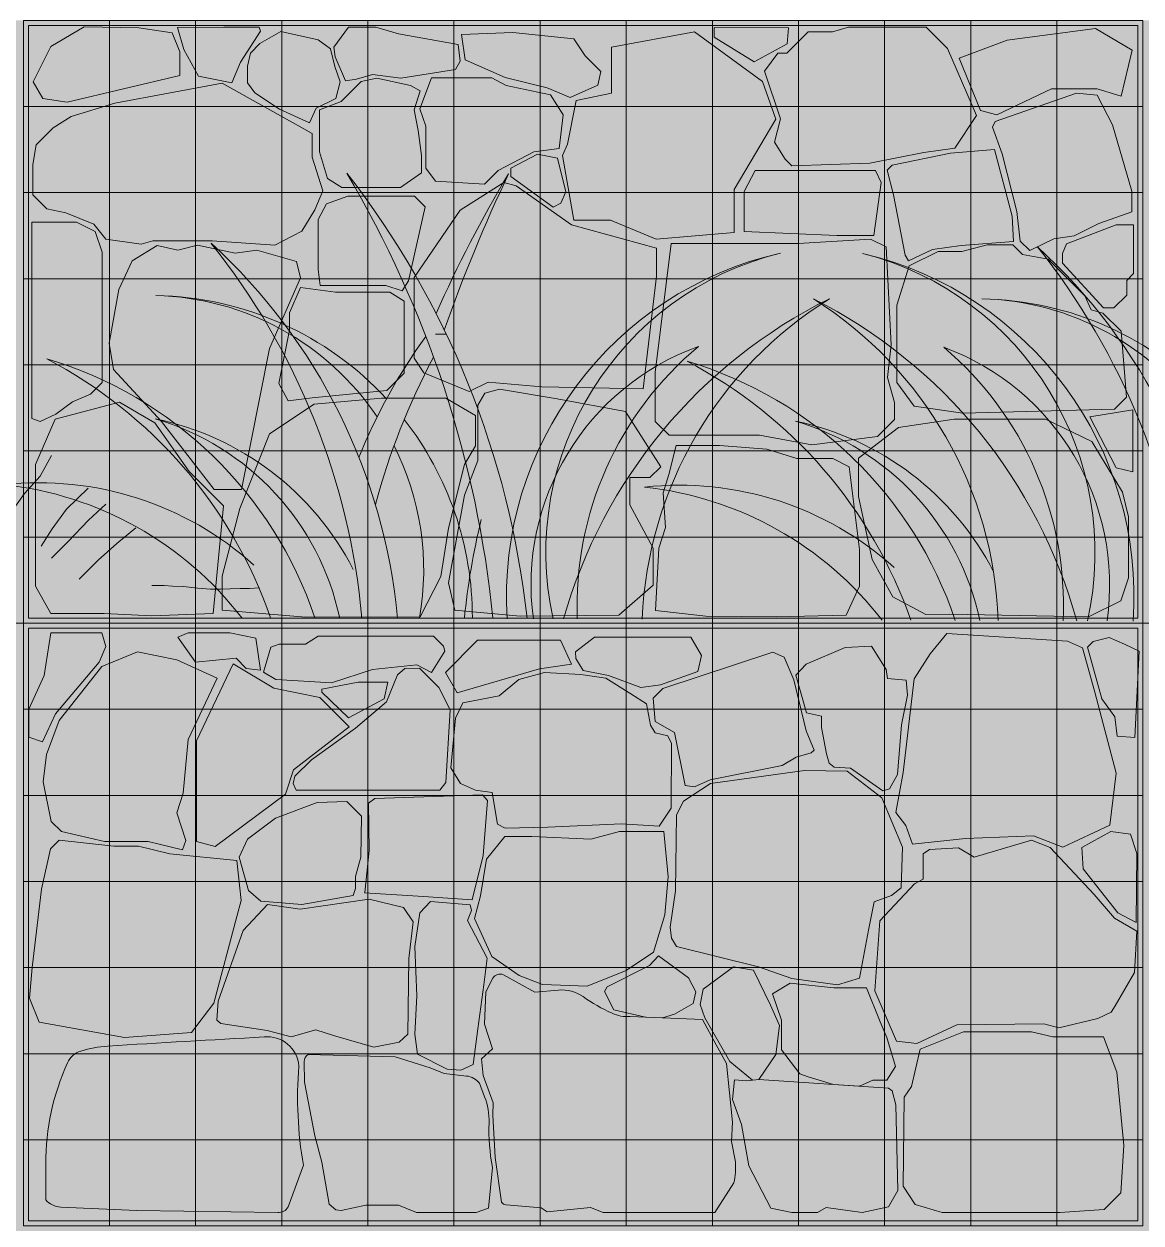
# Model space of a CAD drawing. Header units: centimetres. Extents: x -4381 to 5639, y -3920 to 4826.
# Drawn here: x 187.767 to 189.144, y 4.673 to 6.152 of the extents above; entities that cross this region are included whole.
import ezdxf
from ezdxf.xclip import XClip

# ---------------------------------------------------------------- set-up
doc = ezdxf.new("R2010")
doc.units = ezdxf.units.CM
doc.header["$MEASUREMENT"] = 0
doc.header["$XCLIPFRAME"] = 0
doc.set_wipeout_variables(frame=1)
doc.linetypes.add('Wipeout_Contour', pattern=[100, 0, -100])
for name, color, linetype, lineweight, true_color in [('0_Pen_No__181', 7, 'Continuous', 5, 0xddeaa8), ('cad-block.com_Pen_No__62', 7, 'Continuous', 5, 0xaaaaaa), ('fl4_Pen_No__212', 7, 'Continuous', 0, 0xe8e8e8), ('hatch stone_Pen_No__254', 7, 'Continuous', 13, 0xe8e8e8), ('Mur de clôture_Pen_No__178', 7, 'Continuous', 5, 0xbda888), ('MURS CLOTURE_Pen_No__185', 7, 'Continuous', 5, 0xbce39b)]:
    doc.layers.add(name, color=color, linetype=linetype, lineweight=lineweight, true_color=true_color)
for name, color, linetype, lineweight in [('0_Pen_No__7', 7, 'Continuous', 5), ('Mur de clôture_Pen_No__1', 7, 'Continuous', 5), ('net_Pen_No__1', 7, 'Continuous', 5), ('trees_Pen_No__1', 7, 'Continuous', 5), ('trees_Pen_No__7', 7, 'Continuous', 5)]:
    doc.layers.add(name, color=color, linetype=linetype, lineweight=lineweight)
doc.layers.add('Drawing & Figure', color=7, linetype='Continuous')
doc.layers.add('Mur de clôture', color=7, linetype='Continuous')

# ---------------------------------------------------------------- blocks, each defined once
blk = doc.blocks.new('Drawing_15_15', base_point=(-267.6734, 10.6179))
at = {"layer": 'hatch stone_Pen_No__254', "linetype": 'Continuous', "ltscale": 10}
for points in [[(187.9592, 6.0882), (187.9592, 6.1177), (187.9495, 6.1408), (187.9088, 6.147), (187.8412, 6.1485), (187.8002, 6.1239), (187.7785, 6.0807), (187.7902, 6.0598), (187.8201, 6.0556)], [(187.9823, 6.0875), (188.0231, 6.0793), (188.0338, 6.1049), (188.0585, 6.143), (188.057, 6.148), (188.0135, 6.1478), (187.9562, 6.1476), (187.964, 6.1206)], [(188.0837, 6.1427), (188.0577, 6.1277), (188.0461, 6.116), (188.0425, 6.0999), (188.0425, 6.0793), (188.0517, 6.0671), (188.082, 6.0468), (188.1191, 6.0299), (188.1272, 6.0481), (188.1514, 6.06), (188.1566, 6.0806), (188.1502, 6.0994), (188.1448, 6.1212), (188.1295, 6.1322)], [(188.1506, 6.1113), (188.1632, 6.0819), (188.1768, 6.0839), (188.1966, 6.0897), (188.2316, 6.085), (188.299, 6.0956), (188.3049, 6.1059), (188.3021, 6.1265), (188.2289, 6.1396), (188.2008, 6.1478), (188.1671, 6.148), (188.149, 6.1233)], [(188.3062, 6.1389), (188.3109, 6.1078), (188.3601, 6.086), (188.4119, 6.0731), (188.4402, 6.0613), (188.4745, 6.0764), (188.4781, 6.0934), (188.4587, 6.1127), (188.4449, 6.1337), (188.3695, 6.1413)], [(188.4447, 5.9101), (188.49, 5.9101), (188.5464, 5.8866), (188.6423, 5.8948), (188.6423, 5.9478), (188.6939, 6.0344), (188.6774, 6.0811), (188.5937, 6.1422), (188.4912, 6.1231), (188.4913, 6.0666), (188.4476, 6.0574), (188.437, 6.0038), (188.4309, 5.9899)], [(188.6177, 6.1475), (188.6179, 6.1358), (188.6671, 6.105), (188.7079, 6.1275), (188.7096, 6.1471)], [(188.7137, 5.9769), (188.8099, 5.9802), (188.8764, 5.9935), (188.9147, 5.9988), (188.9412, 6.0391), (188.9053, 6.1217), (188.8792, 6.1479), (188.7833, 6.1479), (188.7638, 6.1421), (188.7339, 6.1421), (188.7076, 6.1158), (188.6963, 6.1158), (188.6801, 6.0936), (188.6996, 6.0351), (188.6924, 6.0062), (188.7053, 5.9853)], [(188.9662, 6.04), (189.0338, 6.0718), (189.09, 6.0718), (189.1196, 6.063), (189.1333, 6.1197), (189.0881, 6.1462), (188.9789, 6.1319), (188.92, 6.1097), (188.946, 6.045)], [(187.7779, 5.9786), (187.7779, 5.9412), (187.7953, 5.9238), (187.8185, 5.919), (187.8532, 5.9049), (187.8679, 5.8867), (187.9114, 5.8804), (187.9258, 5.8846), (187.9992, 5.8846), (188.0763, 5.8792), (188.1094, 5.8963), (188.1256, 5.9228), (188.1355, 5.9463), (188.1224, 5.9876), (188.1224, 6.0169), (188.0112, 6.0787), (187.879, 6.0541), (187.8252, 6.0379), (187.8031, 6.0237), (187.7821, 6.0027)], [(188.1315, 6.0459), (188.1315, 5.9944), (188.1412, 5.9612), (188.1588, 5.9504), (188.2312, 5.9504), (188.2572, 5.9685), (188.2572, 5.9895), (188.2529, 6.0207), (188.2481, 6.046), (188.2553, 6.0693), (188.2437, 6.0761), (188.2018, 6.085), (188.1825, 6.0808), (188.158, 6.0563)], [(188.2549, 6.0472), (188.2623, 6.0257), (188.2623, 5.9742), (188.2745, 5.958), (188.3348, 5.9545), (188.3516, 5.9713), (188.3957, 5.9943), (188.4266, 5.9984), (188.4319, 6.0397), (188.4159, 6.0645), (188.3614, 6.076), (188.3436, 6.0855), (188.2692, 6.0855)], [(188.995, 5.884), (189.0071, 5.8725), (189.0367, 5.8868), (189.0617, 5.8906), (189.092, 5.9058), (189.1329, 5.9203), (189.1329, 5.9456), (189.1089, 6.0275), (189.0901, 6.0642), (189.0645, 6.0667), (188.9642, 6.0317), (188.961, 6.0245), (188.9728, 5.9918), (188.9908, 5.9208)], [(188.367, 5.9637), (188.4192, 5.926), (188.4288, 5.9311), (188.435, 5.9448), (188.4247, 5.9866), (188.4, 5.9914), (188.367, 5.9739)], [(188.8533, 5.8668), (188.8575, 5.86), (188.8868, 5.8736), (188.9223, 5.8786), (188.987, 5.8837), (188.9852, 5.915), (188.9634, 5.9972), (188.9092, 5.9924), (188.8374, 5.9779), (188.8312, 5.9718), (188.839, 5.9414)], [(188.6549, 5.896), (188.7692, 5.8912), (188.8147, 5.8912), (188.8236, 5.9564), (188.8168, 5.9714), (188.6684, 5.9714), (188.6549, 5.9455)], [(188.4053, 5.7044), (188.5302, 5.702), (188.5466, 5.8411), (188.5466, 5.8753), (188.4418, 5.9042), (188.3739, 5.9521), (188.3584, 5.9566), (188.3048, 5.9222), (188.2479, 5.8391), (188.2479, 5.7397), (188.26, 5.7218), (188.3159, 5.6987), (188.3394, 5.7104)], [(188.1322, 5.8294), (188.2131, 5.8294), (188.2331, 5.823), (188.2412, 5.835), (188.2616, 5.9264), (188.2484, 5.9396), (188.1663, 5.9396), (188.14, 5.93), (188.1297, 5.9108), (188.1297, 5.849)], [(187.7767, 5.6654), (187.787, 5.6617), (187.8063, 5.6706), (187.8267, 5.6861), (187.849, 5.6956), (187.8634, 5.71), (187.8634, 5.8707), (187.8548, 5.8959), (187.8317, 5.9075), (187.7767, 5.9075)], [(189.0474, 5.8568), (189.0979, 5.8017), (189.1106, 5.8017), (189.1264, 5.8175), (189.1264, 5.8357), (189.1349, 5.8441), (189.1349, 5.9044), (189.1134, 5.9044), (189.0521, 5.8806), (189.0474, 5.8688)], [(188.5451, 5.6616), (188.5622, 5.6448), (188.6739, 5.6448), (188.7381, 5.633), (188.8192, 5.6431), (188.8401, 5.664), (188.8401, 5.6852), (188.8316, 5.7158), (188.836, 5.7562), (188.8297, 5.877), (188.8105, 5.8864), (188.7212, 5.8811), (188.5648, 5.8811), (188.5451, 5.7223)], [(187.8774, 5.726), (187.9364, 5.6618), (188.0014, 5.5779), (188.0353, 5.5779), (188.0697, 5.7519), (188.108, 5.8388), (188.103, 5.8589), (188.0542, 5.8731), (188.0272, 5.8691), (187.9811, 5.8793), (187.9567, 5.8729), (187.9312, 5.8788), (187.9002, 5.8599), (187.8838, 5.8245), (187.8722, 5.7585)], [(188.9243, 5.6719), (189.1115, 5.677), (189.1262, 5.6917), (189.1195, 5.7729), (189.0971, 5.7953), (189.0825, 5.7994), (189.0748, 5.8166), (189.0295, 5.8619), (188.9981, 5.8676), (188.9862, 5.8795), (188.9545, 5.8795), (188.9231, 5.8714), (188.8941, 5.8714), (188.8584, 5.8535), (188.8432, 5.8053), (188.8432, 5.7098), (188.8646, 5.6805)], [(188.0925, 5.6871), (188.1221, 5.6911), (188.2142, 5.7), (188.2356, 5.7214), (188.2356, 5.8102), (188.2179, 5.8212), (188.1512, 5.8212), (188.1079, 5.8268), (188.0943, 5.7959), (188.0943, 5.7743), (188.0811, 5.7086)], [(188.2903, 5.463), (188.2981, 5.4291), (188.3788, 5.4218), (188.5003, 5.423), (188.5425, 5.46), (188.5425, 5.5056), (188.5137, 5.5589), (188.5137, 5.5925), (188.5385, 5.5925), (188.5519, 5.6059), (188.5087, 5.6741), (188.4245, 5.6898), (188.3534, 5.7015), (188.3353, 5.6965), (188.3264, 5.6817), (188.3264, 5.6135), (188.3101, 5.5709)], [(187.7814, 5.6085), (187.7814, 5.4587), (187.8, 5.425), (187.8657, 5.425), (187.9245, 5.422), (188.0004, 5.4248), (188.013, 5.5577), (187.9706, 5.6001), (187.9285, 5.6599), (187.8846, 5.6856), (187.8053, 5.6644)], [(188.0114, 5.4292), (188.1144, 5.4204), (188.2553, 5.421), (188.2809, 5.4705), (188.2905, 5.5303), (188.31, 5.6085), (188.3235, 5.6319), (188.3235, 5.6693), (188.2869, 5.6904), (188.2078, 5.6904), (188.1249, 5.6829), (188.0698, 5.6466), (188.0333, 5.5546), (188.0114, 5.4711)], [(189.0792, 5.4209), (189.119, 5.4404), (189.1287, 5.4688), (189.1287, 5.5442), (189.1211, 5.5745), (189.0833, 5.6369), (189.0265, 5.6647), (188.9138, 5.6647), (188.8449, 5.6544), (188.7959, 5.6166), (188.7959, 5.5694), (188.8125, 5.4917), (188.8382, 5.4455), (188.8787, 5.4236), (188.9083, 5.4243)], [(189.0809, 5.6673), (189.1134, 5.6046), (189.134, 5.5998), (189.134, 5.676)], [(188.5457, 5.4287), (188.6075, 5.4217), (188.6945, 5.4207), (188.7804, 5.423), (188.7972, 5.4586), (188.7972, 5.5037), (188.7843, 5.606), (188.764, 5.6161), (188.7196, 5.6161), (188.6826, 5.6277), (188.6246, 5.632), (188.5709, 5.632), (188.562, 5.5965), (188.5549, 5.5738), (188.5577, 5.5309), (188.5498, 5.5054)], [(187.7899, 5.2666), (187.8059, 5.3011), (187.8597, 5.3651), (187.8681, 5.3845), (187.863, 5.4012), (187.8001, 5.4012), (187.7919, 5.3484), (187.7731, 5.3069), (187.7731, 5.2725)], [(187.9783, 5.3648), (188.0286, 5.3698), (188.041, 5.3573), (188.0587, 5.3551), (188.0528, 5.3946), (188.0206, 5.4012), (187.9696, 5.4012), (187.9567, 5.3957)], [(188.0715, 5.3835), (188.0623, 5.3525), (188.0775, 5.3438), (188.1461, 5.3395), (188.1968, 5.3561), (188.2515, 5.3616), (188.2693, 5.3524), (188.286, 5.3785), (188.2841, 5.3849), (188.2718, 5.3971), (188.1297, 5.3971), (188.1139, 5.3871), (188.0818, 5.3871)], [(188.8624, 5.1406), (188.9278, 5.1475), (189.0116, 5.151), (189.0475, 5.1367), (189.1058, 5.1641), (189.1136, 5.228), (189.0872, 5.3278), (189.0721, 5.3828), (189.0535, 5.3909), (188.9047, 5.4003), (188.8842, 5.3753), (188.8644, 5.3445), (188.8508, 5.229), (188.842, 5.1796), (188.8541, 5.1635)], [(188.3012, 5.3272), (188.4025, 5.3568), (188.4419, 5.3625), (188.4283, 5.3921), (188.3261, 5.3921), (188.2868, 5.3523)], [(188.5979, 5.3534), (188.6022, 5.3731), (188.5891, 5.3956), (188.4702, 5.3956), (188.447, 5.3777), (188.4473, 5.3694), (188.4562, 5.3548), (188.4874, 5.3485), (188.5273, 5.3336), (188.5517, 5.3369)], [(188.7598, 5.2405), (188.7658, 5.2355), (188.7861, 5.2344), (188.8257, 5.2062), (188.8341, 5.209), (188.844, 5.2264), (188.8488, 5.2876), (188.8561, 5.3244), (188.8544, 5.3426), (188.8315, 5.345), (188.8298, 5.3561), (188.8116, 5.3846), (188.7792, 5.383), (188.7314, 5.3627), (188.7187, 5.3489), (188.7318, 5.3024), (188.7502, 5.2982), (188.7502, 5.2843), (188.7565, 5.2519)], [(189.1364, 5.2721), (189.1417, 5.3787), (189.1237, 5.3871), (189.1047, 5.3953), (189.0852, 5.3905), (189.078, 5.3833), (189.0959, 5.3198), (189.1116, 5.2976), (189.1148, 5.2737)], [(187.9625, 5.1337), (187.9664, 5.1453), (187.9556, 5.1794), (187.9634, 5.2033), (187.9693, 5.2698), (188.0053, 5.3452), (187.9554, 5.3677), (187.9069, 5.3776), (187.8632, 5.3595), (187.8106, 5.293), (187.7946, 5.2512), (187.7906, 5.2175), (187.8007, 5.1686), (187.8131, 5.1562), (187.8661, 5.144), (187.9203, 5.144)], [(188.5823, 5.213), (188.5938, 5.2114), (188.6129, 5.22), (188.7018, 5.2376), (188.719, 5.2478), (188.7376, 5.253), (188.741, 5.2563), (188.7313, 5.2804), (188.7159, 5.3433), (188.7042, 5.371), (188.6903, 5.3775), (188.5547, 5.3325), (188.5426, 5.3204), (188.5452, 5.2917), (188.569, 5.2781)], [(188.0247, 5.3628), (187.9795, 5.2679), (187.9795, 5.144), (188.0026, 5.1377), (188.0895, 5.2021), (188.0992, 5.2322), (188.1678, 5.2854), (188.1317, 5.3214), (188.075, 5.333)], [(188.2366, 5.3572), (188.2274, 5.3495), (188.2141, 5.3162), (188.1757, 5.2836), (188.1215, 5.2447), (188.1011, 5.2243), (188.099, 5.2154), (188.1026, 5.2072), (188.2797, 5.2072), (188.2871, 5.2166), (188.2922, 5.3062), (188.2786, 5.3336), (188.2546, 5.3575)], [(188.3441, 5.2042), (188.3508, 5.1651), (188.3602, 5.1601), (188.4126, 5.1617), (188.5035, 5.1658), (188.5499, 5.1629), (188.565, 5.1849), (188.5652, 5.2648), (188.5608, 5.2741), (188.5453, 5.2779), (188.5393, 5.2872), (188.5343, 5.3137), (188.5151, 5.3259), (188.4842, 5.3454), (188.4535, 5.3498), (188.4087, 5.3524), (188.3772, 5.3437), (188.3527, 5.3235), (188.3082, 5.315), (188.2989, 5.2958), (188.2934, 5.2348), (188.305, 5.2152), (188.3235, 5.2073)], [(188.134, 5.3278), (188.1671, 5.2964), (188.2109, 5.3198), (188.2154, 5.3403), (188.1791, 5.3403), (188.134, 5.3318)], [(188.5713, 5.0145), (188.6726, 4.9894), (188.7136, 4.9749), (188.7698, 4.9672), (188.7972, 4.9754), (188.8079, 5.0346), (188.815, 5.0693), (188.8365, 5.0772), (188.8484, 5.0868), (188.8501, 5.137), (188.8246, 5.1977), (188.7816, 5.2306), (188.7294, 5.2315), (188.6133, 5.2154), (188.58, 5.1937), (188.5713, 5.1767), (188.57, 5.083), (188.5636, 5.0382), (188.5652, 5.0246)], [(188.0592, 5.0704), (188.1096, 5.0661), (188.173, 5.0773), (188.1756, 5.086), (188.1757, 5.1006), (188.1822, 5.1245), (188.1833, 5.1751), (188.1652, 5.1932), (188.1283, 5.1918), (188.0771, 5.1725), (188.0426, 5.1469), (188.0324, 5.1247), (188.0436, 5.0834)], [(188.1871, 5.0809), (188.2597, 5.0759), (188.3197, 5.072), (188.333, 5.1268), (188.3386, 5.1944), (188.3324, 5.2014), (188.1997, 5.1969), (188.1919, 5.1912), (188.1927, 5.1326)], [(187.7859, 4.9211), (187.8908, 4.902), (187.9737, 4.9084), (188.0012, 4.9444), (188.0296, 5.0515), (188.0349, 5.0711), (188.0293, 5.1203), (187.947, 5.1287), (187.9081, 5.1381), (187.8776, 5.1381), (187.8106, 5.1457), (187.7998, 5.1349), (187.7886, 5.0852), (187.7773, 4.9884), (187.7738, 4.9508)], [(188.3223, 5.0488), (188.3438, 5.0022), (188.3776, 4.9785), (188.4061, 4.9674), (188.4614, 4.9656), (188.5095, 4.985), (188.543, 5.0074), (188.5569, 5.0533), (188.5613, 5.1001), (188.556, 5.1563), (188.5013, 5.1563), (188.466, 5.1467), (188.3931, 5.1502), (188.3596, 5.1502), (188.337, 5.1219), (188.3296, 5.077)], [(188.8427, 4.8978), (188.8675, 4.8946), (188.9168, 4.9179), (189.0242, 4.9192), (189.0428, 4.914), (189.0907, 4.9256), (189.1071, 4.9336), (189.1122, 4.9412), (189.1362, 4.9823), (189.1387, 5.0335), (189.1115, 5.0493), (189.0861, 5.0787), (189.032, 5.1364), (189.009, 5.1455), (188.9384, 5.1247), (188.919, 5.1361), (188.8834, 5.1341), (188.8754, 5.1285), (188.8754, 5.0976), (188.8649, 5.0916), (188.8222, 5.0461), (188.8159, 4.9597)], [(189.0712, 5.1365), (189.0726, 5.1102), (189.1156, 5.0559), (189.138, 5.044), (189.139, 5.1289), (189.1312, 5.1528), (189.1069, 5.156)], [(188.0046, 4.9234), (188.0098, 4.9194), (188.067, 4.9109), (188.0965, 4.9032), (188.1267, 4.9118), (188.1484, 4.9047), (188.1985, 4.8903), (188.2294, 4.8963), (188.2403, 4.9065), (188.2413, 4.9994), (188.2468, 5.045), (188.2348, 5.0623), (188.1924, 5.0729), (188.1074, 5.0606), (188.0674, 5.066), (188.0373, 5.034), (188.0064, 4.9471)], [(188.2889, 4.863), (188.3055, 4.8621), (188.3209, 4.8688), (188.3264, 4.913), (188.334, 4.9671), (188.3379, 4.9999), (188.3137, 5.0463), (188.3185, 5.0586), (188.3169, 5.0656), (188.268, 5.0699), (188.2549, 5.056), (188.2487, 5.0146), (188.2513, 4.9535), (188.249, 4.9061), (188.2523, 4.8815)], [(188.4942, 4.9365), (188.5332, 4.9273), (188.5541, 4.9264), (188.5688, 4.9309), (188.5918, 4.9442), (188.5952, 4.9586), (188.5864, 4.9756), (188.5493, 5.003), (188.538, 4.9908), (188.4861, 4.9648), (188.4827, 4.9591)], [(188.6007, 4.9429), (188.6065, 4.9263), (188.6372, 4.8725), (188.6653, 4.8497), (188.6729, 4.8506), (188.6937, 4.8811), (188.6985, 4.917), (188.6874, 4.9419), (188.6664, 4.9852), (188.6415, 4.9895), (188.6042, 4.9618)], [(188.412, 4.6874), (188.4653, 4.6925), (188.4809, 4.6866), (188.6185, 4.6866), (188.6421, 4.7229, 0.078557), (188.644, 4.7488), (188.6394, 4.7738), (188.6405, 4.798), (188.6332, 4.8702), (188.6202, 4.8931), (188.6035, 4.9243), (188.5143, 4.9281, -0.129508), (188.492, 4.932, -0.047136), (188.4562, 4.9526, 0.178869), (188.4261, 4.9607), (188.3969, 4.9581), (188.3581, 4.9795, 0.402294), (188.3451, 4.9752), (188.3364, 4.9587), (188.3347, 4.9187), (188.3445, 4.8881), (188.3311, 4.876), (188.3332, 4.8553), (188.3453, 4.8216), (188.3448, 4.8065), (188.3477, 4.7543), (188.3558, 4.6992, 0.271244), (188.3613, 4.696), (188.4046, 4.692)], [(188.7339, 4.8539), (188.7651, 4.8443), (188.7972, 4.8421), (188.8136, 4.8497), (188.8309, 4.8497), (188.8415, 4.8665), (188.8305, 4.9022), (188.8225, 4.9217), (188.8056, 4.9634), (188.7653, 4.9634), (188.7115, 4.9693), (188.6898, 4.9561), (188.701, 4.9237), (188.701, 4.887), (188.7235, 4.8576)], [(188.899, 4.6866), (188.9637, 4.6866), (189.0441, 4.6866), (189.0985, 4.6902), (189.1192, 4.7108), (189.1229, 4.7689), (189.1142, 4.8595), (189.0978, 4.9031), (189.0355, 4.9031), (189.009, 4.9092), (188.9253, 4.9092), (188.8717, 4.8879), (188.861, 4.8417), (188.852, 4.8287), (188.851, 4.7187), (188.8657, 4.6964)], [(187.7938, 4.702, 0.202929), (187.8123, 4.6931), (187.9061, 4.6887), (188.0798, 4.6866, 0.315943), (188.0926, 4.6935), (188.1115, 4.7447, -0.062601), (188.1058, 4.867, 0.423499), (188.063, 4.9029), (187.8702, 4.8916, 0.056058), (187.837, 4.8855, 0.216368), (187.8206, 4.871, 0.106349), (187.7938, 4.7466)], [(188.1432, 4.6965), (188.1514, 4.6899), (188.158, 4.6889), (188.1883, 4.6955), (188.2289, 4.6955), (188.2509, 4.6866), (188.3246, 4.6866), (188.3397, 4.6917), (188.3445, 4.7421, -0.055011), (188.3403, 4.797, 0.099308), (188.3349, 4.8291), (188.3286, 4.8457, 0.204724), (188.3126, 4.8547), (188.2851, 4.8578), (188.2677, 4.8647), (188.2246, 4.8785), (188.1173, 4.8812, 0.262334), (188.1126, 4.8727), (188.1129, 4.8471), (188.1255, 4.7811), (188.1343, 4.7484)], [(188.6877, 4.6916), (188.7136, 4.6866), (188.7453, 4.6866), (188.7558, 4.6925), (188.8002, 4.6866), (188.8326, 4.6936), (188.8444, 4.7135), (188.8418, 4.8193), (188.8373, 4.8363), (188.8326, 4.8397), (188.6729, 4.8506), (188.6577, 4.8488), (188.643, 4.8502), (188.6406, 4.8259), (188.6514, 4.7949), (188.6605, 4.744)]]:
    blk.add_hatch(color=256, dxfattribs=at).paths.add_polyline_path(points)
at = {"color": 254, "linetype": 'Wipeout_Contour', "lineweight": 0, "ltscale": 1671.77046}
blk.add_wipeout([(179.4853, 5.4131), (179.4853, 3.1827), (181.1878, 3.0031), (181.4619, 2.9897), (187.4252, 2.5376), (187.8062, 2.5014), (191.5693, 2.1494), (191.6061, 2.1461), (191.6061, 5.4131)], dxfattribs=at).dxf.layer = 'Mur de clôture'
at = {"layer": 'Mur de clôture_Pen_No__178', "linetype": 'Continuous', "ltscale": 10}
blk.add_hatch(color=256, dxfattribs=at).paths.add_polyline_path([(179.4853, 5.4131), (179.4853, 3.1827), (181.1878, 3.0031), (181.4619, 2.9897), (187.4252, 2.5376), (187.8062, 2.5014), (191.5693, 2.1494), (191.6061, 2.1461), (191.6061, 5.4131)])
at = {"layer": 'cad-block.com_Pen_No__62', "linetype": 'Continuous', "ltscale": 10, "flags": 128}
for points in [[(187.7899, 5.2666), (187.7731, 5.2725), (187.7731, 5.3069), (187.7919, 5.3484), (187.8001, 5.4012), (187.863, 5.4012), (187.8681, 5.3845), (187.8597, 5.3651), (187.8059, 5.3011), (187.7899, 5.2666)], [(187.9783, 5.3648), (187.9567, 5.3957), (187.9696, 5.4012), (188.0206, 5.4012), (188.0528, 5.3946), (188.0587, 5.3551), (188.041, 5.3573), (188.0286, 5.3698), (187.9783, 5.3648)], [(188.0715, 5.3835), (188.0623, 5.3525), (188.0775, 5.3438), (188.1461, 5.3395), (188.1968, 5.3561), (188.2515, 5.3616), (188.2693, 5.3524), (188.286, 5.3785), (188.2841, 5.3849), (188.2718, 5.3971), (188.1297, 5.3971), (188.1139, 5.3871), (188.0818, 5.3871), (188.0715, 5.3835)], [(188.8624, 5.1406), (188.8541, 5.1635), (188.842, 5.1796), (188.8508, 5.229), (188.8644, 5.3445), (188.8842, 5.3753), (188.9047, 5.4003), (189.0535, 5.3909), (189.0721, 5.3828), (189.0872, 5.3278), (189.1136, 5.228), (189.1058, 5.1641), (189.0475, 5.1367), (189.0116, 5.151), (188.9278, 5.1475), (188.8624, 5.1406)], [(188.3012, 5.3272), (188.2868, 5.3523), (188.3261, 5.3921), (188.4283, 5.3921), (188.4419, 5.3625), (188.4025, 5.3568), (188.3012, 5.3272)], [(188.5979, 5.3534), (188.5517, 5.3369), (188.5273, 5.3336), (188.4874, 5.3485), (188.4562, 5.3548), (188.4473, 5.3694), (188.447, 5.3777), (188.4702, 5.3956), (188.5891, 5.3956), (188.6022, 5.3731), (188.5979, 5.3534)], [(188.7598, 5.2405), (188.7565, 5.2519), (188.7502, 5.2843), (188.7502, 5.2982), (188.7318, 5.3024), (188.7187, 5.3489), (188.7314, 5.3627), (188.7792, 5.383), (188.8116, 5.3846), (188.8298, 5.3561), (188.8315, 5.345), (188.8544, 5.3426), (188.8561, 5.3244), (188.8488, 5.2876), (188.844, 5.2264), (188.8341, 5.209), (188.8257, 5.2062), (188.7861, 5.2344), (188.7658, 5.2355), (188.7598, 5.2405)], [(189.1364, 5.2721), (189.1417, 5.3787), (189.1237, 5.3871), (189.1047, 5.3953), (189.0852, 5.3905), (189.078, 5.3833), (189.0959, 5.3198), (189.1116, 5.2976), (189.1148, 5.2737), (189.1364, 5.2721)], [(187.9625, 5.1337), (187.9203, 5.144), (187.8661, 5.144), (187.8131, 5.1562), (187.8007, 5.1686), (187.7906, 5.2175), (187.7946, 5.2512), (187.8106, 5.293), (187.8632, 5.3595), (187.9069, 5.3776), (187.9554, 5.3677), (188.0053, 5.3452), (187.9693, 5.2698), (187.9634, 5.2033), (187.9556, 5.1794), (187.9664, 5.1453), (187.9625, 5.1337)], [(188.5823, 5.213), (188.569, 5.2781), (188.5452, 5.2917), (188.5426, 5.3204), (188.5547, 5.3325), (188.6903, 5.3775), (188.7042, 5.371), (188.7159, 5.3433), (188.7313, 5.2804), (188.741, 5.2563), (188.7376, 5.253), (188.719, 5.2478), (188.7018, 5.2376), (188.6129, 5.22), (188.5938, 5.2114), (188.5823, 5.213)], [(188.0247, 5.3628), (187.9795, 5.2679), (187.9795, 5.144), (188.0026, 5.1377), (188.0895, 5.2021), (188.0992, 5.2322), (188.1678, 5.2854), (188.1317, 5.3214), (188.075, 5.333), (188.0247, 5.3628)], [(188.2366, 5.3572), (188.2546, 5.3575), (188.2786, 5.3336), (188.2922, 5.3062), (188.2871, 5.2166), (188.2797, 5.2072), (188.1026, 5.2072), (188.099, 5.2154), (188.1011, 5.2243), (188.1215, 5.2447), (188.1757, 5.2836), (188.2141, 5.3162), (188.2274, 5.3495), (188.2366, 5.3572)], [(188.3441, 5.2042), (188.3508, 5.1651), (188.3602, 5.1601), (188.4126, 5.1617), (188.5035, 5.1658), (188.5499, 5.1629), (188.565, 5.1849), (188.5652, 5.2648), (188.5608, 5.2741), (188.5453, 5.2779), (188.5393, 5.2872), (188.5343, 5.3137), (188.5151, 5.3259), (188.4842, 5.3454), (188.4535, 5.3498), (188.4087, 5.3524), (188.3772, 5.3437), (188.3527, 5.3235), (188.3082, 5.315), (188.2989, 5.2958), (188.2934, 5.2348), (188.305, 5.2152), (188.3235, 5.2073), (188.3441, 5.2042)], [(188.134, 5.3278), (188.134, 5.3318), (188.1791, 5.3403), (188.2154, 5.3403), (188.2109, 5.3198), (188.1671, 5.2964), (188.134, 5.3278)], [(188.5713, 5.0145), (188.6726, 4.9894), (188.7136, 4.9749), (188.7698, 4.9672), (188.7972, 4.9754), (188.8079, 5.0346), (188.815, 5.0693), (188.8365, 5.0772), (188.8484, 5.0868), (188.8501, 5.137), (188.8246, 5.1977), (188.7816, 5.2306), (188.7294, 5.2315), (188.6133, 5.2154), (188.58, 5.1937), (188.5713, 5.1767), (188.57, 5.083), (188.5636, 5.0382), (188.5652, 5.0246), (188.5713, 5.0145)], [(188.0592, 5.0704), (188.0436, 5.0834), (188.0324, 5.1247), (188.0426, 5.1469), (188.0771, 5.1725), (188.1283, 5.1918), (188.1652, 5.1932), (188.1833, 5.1751), (188.1822, 5.1245), (188.1757, 5.1006), (188.1756, 5.086), (188.173, 5.0773), (188.1096, 5.0661), (188.0592, 5.0704)], [(188.1871, 5.0809), (188.1927, 5.1326), (188.1919, 5.1912), (188.1997, 5.1969), (188.3324, 5.2014), (188.3386, 5.1944), (188.333, 5.1268), (188.3197, 5.072), (188.2597, 5.0759), (188.187, 5.0807)], [(187.7859, 4.9211), (187.8908, 4.902), (187.9737, 4.9084), (188.0012, 4.9444), (188.0296, 5.0515), (188.0349, 5.0711), (188.0293, 5.1203), (187.947, 5.1287), (187.9081, 5.1381), (187.8776, 5.1381), (187.8106, 5.1457), (187.7998, 5.1349), (187.7886, 5.0852), (187.7773, 4.9884), (187.7738, 4.9508), (187.7859, 4.9211)], [(188.3223, 5.0488), (188.3296, 5.077), (188.337, 5.1219), (188.3596, 5.1502), (188.3931, 5.1502), (188.466, 5.1467), (188.5013, 5.1563), (188.556, 5.1563), (188.5613, 5.1001), (188.5569, 5.0533), (188.543, 5.0074), (188.5095, 4.985), (188.4614, 4.9656), (188.4061, 4.9674), (188.3776, 4.9785), (188.3438, 5.0022), (188.3223, 5.0488)], [(188.8427, 4.8978), (188.8159, 4.9597), (188.8222, 5.0461), (188.8649, 5.0916), (188.8754, 5.0976), (188.8754, 5.1285), (188.8834, 5.1341), (188.919, 5.1361), (188.9384, 5.1247), (189.009, 5.1455), (189.032, 5.1364), (189.0861, 5.0787), (189.1115, 5.0493), (189.1387, 5.0335), (189.1362, 4.9823), (189.1122, 4.9412), (189.1071, 4.9336), (189.0907, 4.9256), (189.0428, 4.914), (189.0242, 4.9192), (188.9168, 4.9179), (188.8675, 4.8946), (188.8427, 4.8978)], [(189.0712, 5.1365), (189.0726, 5.1102), (189.1156, 5.0559), (189.138, 5.044), (189.139, 5.1289), (189.1312, 5.1528), (189.1069, 5.156), (189.0712, 5.1365)], [(188.0046, 4.9234), (188.0064, 4.9471), (188.0373, 5.034), (188.0674, 5.066), (188.1074, 5.0606), (188.1924, 5.0729), (188.2348, 5.0623), (188.2468, 5.045), (188.2413, 4.9994), (188.2403, 4.9065), (188.2294, 4.8963), (188.1985, 4.8903), (188.1484, 4.9047), (188.1267, 4.9118), (188.0965, 4.9032), (188.067, 4.9109), (188.0098, 4.9194), (188.0046, 4.9234)], [(188.2889, 4.863), (188.2523, 4.8815), (188.249, 4.9061), (188.2513, 4.9535), (188.2487, 5.0146), (188.2549, 5.056), (188.268, 5.0699), (188.3169, 5.0656), (188.3185, 5.0586), (188.3137, 5.0463), (188.3379, 4.9999), (188.334, 4.9671), (188.3264, 4.913), (188.3209, 4.8688), (188.3055, 4.8621), (188.2889, 4.863)], [(188.4942, 4.9365), (188.4827, 4.9591), (188.4861, 4.9648), (188.538, 4.9908), (188.5493, 5.003), (188.5864, 4.9756), (188.5952, 4.9586), (188.5918, 4.9442), (188.5688, 4.9309), (188.5541, 4.9264), (188.5332, 4.9273), (188.4942, 4.9365)], [(188.6007, 4.9429), (188.6042, 4.9618), (188.6415, 4.9895), (188.6664, 4.9852), (188.6874, 4.9419), (188.6985, 4.917), (188.6937, 4.8811), (188.6729, 4.8506), (188.6653, 4.8497), (188.6372, 4.8725), (188.6065, 4.9263), (188.6007, 4.9429)], [(188.7339, 4.8539), (188.7651, 4.8443), (188.7972, 4.8421), (188.8136, 4.8497), (188.8309, 4.8497), (188.8415, 4.8665), (188.8305, 4.9022), (188.8225, 4.9217), (188.8056, 4.9634), (188.7653, 4.9634), (188.7115, 4.9693), (188.6898, 4.9561), (188.701, 4.9237), (188.701, 4.887), (188.7235, 4.8576), (188.7339, 4.8539)], [(188.899, 4.6866), (188.8657, 4.6964), (188.851, 4.7187), (188.852, 4.8287), (188.861, 4.8417), (188.8717, 4.8879), (188.9253, 4.9092), (189.009, 4.9092), (189.0355, 4.9031), (189.0978, 4.9031), (189.1142, 4.8595), (189.1229, 4.7689), (189.1192, 4.7108), (189.0985, 4.6902), (189.0441, 4.6866), (188.9637, 4.6866), (188.899, 4.6866)], [(188.6877, 4.6916), (188.6605, 4.744), (188.6514, 4.7949), (188.6406, 4.8259), (188.643, 4.8502), (188.6577, 4.8488), (188.6729, 4.8506), (188.8326, 4.8397), (188.8373, 4.8363), (188.8418, 4.8193), (188.8444, 4.7135), (188.8326, 4.6936), (188.8002, 4.6866), (188.7558, 4.6925), (188.7453, 4.6866), (188.7136, 4.6866), (188.6877, 4.6916)]]:
    blk.add_lwpolyline(points, close=True, dxfattribs=at)
for points in [[(188.412, 4.6874), (188.4046, 4.692), (188.3613, 4.696, -0.271244), (188.3558, 4.6992), (188.3477, 4.7543), (188.3448, 4.8065), (188.3453, 4.8216), (188.3332, 4.8553), (188.3311, 4.876), (188.3445, 4.8881), (188.3347, 4.9187), (188.3364, 4.9587), (188.3451, 4.9752, -0.402294), (188.3581, 4.9795), (188.3969, 4.9581), (188.4261, 4.9607, -0.178869), (188.4562, 4.9526, 0.047136), (188.492, 4.932, 0.129508), (188.5143, 4.9281), (188.6035, 4.9243), (188.6202, 4.8931), (188.6332, 4.8702), (188.6405, 4.798), (188.6394, 4.7738), (188.644, 4.7488, -0.078557), (188.6421, 4.7229), (188.6185, 4.6866), (188.4809, 4.6866), (188.4653, 4.6925), (188.412, 4.6874)], [(187.7938, 4.702), (187.7938, 4.7466, -0.106349), (187.8206, 4.871, -0.216368), (187.837, 4.8855, -0.056058), (187.8702, 4.8916, -0.001113), (188.063, 4.9029, -0.423499), (188.1058, 4.867, 0.062601), (188.1115, 4.7447), (188.0926, 4.6935, -0.315943), (188.0798, 4.6866), (187.9061, 4.6887), (187.8123, 4.6931, -0.202929), (187.7938, 4.702)], [(188.1432, 4.6965), (188.1343, 4.7484), (188.1255, 4.7811), (188.1129, 4.8471), (188.1126, 4.8727, -0.262334), (188.1173, 4.8812), (188.2246, 4.8785), (188.2677, 4.8647), (188.2851, 4.8578), (188.3126, 4.8547, -0.204724), (188.3286, 4.8457), (188.3349, 4.8291, -0.099308), (188.3403, 4.797, 0.055011), (188.3445, 4.7421), (188.3397, 4.6917), (188.3246, 4.6866), (188.2509, 4.6866), (188.2289, 4.6955), (188.1883, 4.6955), (188.158, 4.6889), (188.1514, 4.6899), (188.1432, 4.6965)]]:
    blk.add_lwpolyline(points, format="xyb", close=True, dxfattribs=at)
at = {"layer": 'net_Pen_No__1', "linetype": 'Continuous', "ltscale": 10, "flags": 128}
for points in [[(187.7663, 5.3069), (189.1464, 5.3069)], [(187.7663, 5.2007), (189.1464, 5.2007)], [(187.7663, 5.0946), (189.1464, 5.0946)], [(187.7663, 4.9884), (189.1464, 4.9884)], [(187.7663, 4.8822), (189.1464, 4.8822)], [(187.7663, 4.7761), (189.1464, 4.7761)]]:
    blk.add_lwpolyline(points, dxfattribs=at)
at = {"color": 254, "linetype": 'Wipeout_Contour', "lineweight": 0, "ltscale": 742.542426}
blk.add_wipeout([(179.4853, 5.4131), (191.6044, 5.4131), (191.6044, 6.1562), (179.4853, 6.1562)], dxfattribs=at).dxf.layer = 'Mur de clôture'
at = {"layer": '0_Pen_No__181', "linetype": 'Continuous', "ltscale": 10}
blk.add_hatch(color=256, dxfattribs=at).paths.add_polyline_path([(187.9247, 5.4597), (187.877, 5.5768), (187.7481, 5.6501), (187.5563, 5.6167), (187.3996, 5.638), (187.2528, 5.732), (187.1544, 5.8527), (186.9917, 5.9227), (186.665, 5.8479), (186.6542, 5.818), (186.5902, 5.7368), (186.506, 5.626), (186.4408, 5.5018), (186.4053, 5.425), (187.905, 5.425)])
at = {"layer": 'Mur de clôture_Pen_No__178', "linetype": 'Continuous', "ltscale": 10}
blk.add_hatch(color=256, dxfattribs=at).paths.add_polyline_path([(179.4853, 5.4131), (191.6044, 5.4131), (191.6044, 6.1562), (179.4853, 6.1562)])
at = {"layer": 'MURS CLOTURE_Pen_No__185', "linetype": 'Continuous', "lineweight": 0, "ltscale": 10, "true_color": 0xc7e4ae}
h = blk.add_hatch(color=9, dxfattribs=at)
h.paths.add_polyline_path([(188.8008, 5.869, -0.275203), (189.0757, 5.5927, 0.197205), (188.9011, 5.7532, -0.197762), (189.0468, 5.4712, 0.180226), (188.7564, 5.8046), (188.8599, 5.7065), (188.917, 5.6175), (188.9536, 5.5187), (188.9622, 5.4763), (188.9187, 5.542), (188.8605, 5.5974), (188.7827, 5.6421), (188.7427, 5.6561), (188.6977, 5.6863), (188.6447, 5.7138), (188.6805, 5.7516), (188.7489, 5.8074, 0.059776), (188.6244, 5.7223, 0.001402), (188.6218, 5.7233), (188.6242, 5.8419, -0.009868), (188.6378, 5.8482), (188.6035, 5.8351), (188.5866, 5.8263), (188.5541, 5.8065), (188.5357, 5.7934, 0.186379), (188.3697, 5.5281, 0.060281), (188.2851, 5.7746, -0.027031), (188.3645, 5.9672, 0.030806), (188.2751, 5.7947, 0.047425), (188.165, 5.9679, -0.041739), (188.2624, 5.7666, 0.031734), (188.2141, 5.6898, 0.098335), (188.0889, 5.7806, 0.04759), (187.9977, 5.8814, -0.031539), (188.0602, 5.7925, 0.084192), (187.9297, 5.8169, -0.103463), (188.0646, 5.7853, -0.112528), (188.1835, 5.4207), (188.5332, 5.4222), (188.533, 5.4632), (188.5435, 5.4981), (188.5504, 5.5418), (188.5625, 5.5764), (188.5822, 5.5724), (188.6348, 5.5566), (188.7018, 5.525), (188.7693, 5.4761), (188.8196, 5.4235), (189.1349, 5.4249, 0.361637)])
h.paths.add_polyline_path([(188.8262, 5.4951), (188.7838, 5.5289), (188.7363, 5.5452), (188.6821, 5.562), (188.6513, 5.5758), (188.6412, 5.5776), (188.6185, 5.5808), (188.5784, 5.5832), (188.5652, 5.5831), (188.5831, 5.6219), (188.6173, 5.6783), (188.6212, 5.6836), (188.6245, 5.6881), (188.6372, 5.7047), (188.723, 5.6347), (188.7677, 5.5848), (188.79, 5.548), (188.8125, 5.5198), (188.8233, 5.5007)], flags=0)
for points in [[(189.7302, 5.7888), (189.6755, 5.79, 0.287135), (189.406, 5.4662, 0.042723), (189.3757, 5.5845, -0.044821), (189.4323, 5.6286, 0.074022), (189.3727, 5.6171, -0.086506), (189.5175, 5.8757, 0.097523), (189.3515, 5.6543, 0.029055), (189.3033, 5.7707, -0.026393), (189.3806, 5.9589, 0.029996), (189.2933, 5.7908, 0.047425), (189.1832, 5.9641, -0.0741), (189.3321, 5.5976, 0.009512), (189.3256, 5.5933, -0.004224), (189.3299, 5.6046), (189.2692, 5.7465, 0.024793), (189.2323, 5.6859, 0.098335), (189.1071, 5.7767, 0.04759), (189.0159, 5.8776, -0.031539), (189.0784, 5.7886, 0.084192), (188.9479, 5.8131, -0.103463), (189.0828, 5.7814, -0.07127), (189.1774, 5.5557, 0.046761), (189.15, 5.425), (189.5538, 5.4268), (189.5535, 5.4837), (189.5654, 5.5478), (189.5972, 5.6201), (189.6348, 5.6705), (189.728, 5.74)], [(188.156, 5.4206, 0.247909), (187.9595, 5.6543, 0.003882), (187.9534, 5.6591, 0.089712), (187.7951, 5.739, -0.153978), (188.0385, 5.495, 0.203141), (187.7427, 5.5838, -0.203964), (188.0354, 5.42)]]:
    blk.add_hatch(color=9, dxfattribs=at).paths.add_polyline_path(points)
at = {"layer": '0_Pen_No__7', "linetype": 'Continuous', "ltscale": 10}
for p, q in [((187.8008, 5.6199), (187.7871, 5.5944)), ((187.7871, 5.5944), (187.7678, 5.5729)), ((187.8461, 5.5796), (187.8193, 5.5537)), ((187.7678, 5.5729), (187.7494, 5.5476)), ((187.8678, 5.5597), (187.8466, 5.5402)), ((187.8193, 5.5537), (187.8019, 5.5294)), ((187.8019, 5.5294), (187.7884, 5.508)), ((187.8466, 5.5402), (187.8214, 5.5139)), ((187.9049, 5.5308), (187.8816, 5.5113)), ((187.8214, 5.5139), (187.8011, 5.4934)), ((187.8816, 5.5113), (187.8584, 5.4908)), ((187.8584, 5.4908), (187.8352, 5.4674)), ((187.9398, 5.4594), (187.9247, 5.4597)), ((187.9502, 5.4585), (187.9398, 5.4594)), ((187.9632, 5.4581), (187.9502, 5.4585)), ((187.9815, 5.4563), (187.9632, 5.4581)), ((187.9971, 5.4549), (187.9815, 5.4563)), ((188.0335, 5.4559), (188.021, 5.4552)), ((188.045, 5.456), (188.0335, 5.4559)), ((188.0574, 5.4567), (188.045, 5.456)), ((188.0091, 5.455), (187.9971, 5.4549)), ((188.021, 5.4552), (188.0091, 5.455))]:
    blk.add_line(p, q, dxfattribs=at)
at = {"layer": 'cad-block.com_Pen_No__62', "linetype": 'Continuous', "ltscale": 10, "flags": 128}
for points in [[(187.9592, 6.0882), (187.9592, 6.1177), (187.9495, 6.1408), (187.9088, 6.147), (187.8412, 6.1485), (187.8002, 6.1239), (187.7785, 6.0807), (187.7902, 6.0598), (187.8201, 6.0556), (187.9592, 6.0882)], [(187.9823, 6.0875), (187.964, 6.1206), (187.9562, 6.1476), (188.0135, 6.1478), (188.057, 6.148), (188.0585, 6.143), (188.0338, 6.1049), (188.0231, 6.0793), (187.9823, 6.0875)], [(188.0837, 6.1427), (188.1295, 6.1322), (188.1448, 6.1212), (188.1502, 6.0994), (188.1566, 6.0806), (188.1514, 6.06), (188.1272, 6.0481), (188.1191, 6.0299), (188.082, 6.0468), (188.0517, 6.0671), (188.0425, 6.0793), (188.0425, 6.0999), (188.0461, 6.116), (188.0577, 6.1277), (188.0837, 6.1427)], [(188.1506, 6.1113), (188.1632, 6.0819), (188.1768, 6.0839), (188.1966, 6.0897), (188.2316, 6.085), (188.299, 6.0956), (188.3049, 6.1059), (188.3021, 6.1265), (188.2289, 6.1396), (188.2008, 6.1478), (188.1671, 6.148), (188.149, 6.1233), (188.1506, 6.1113)], [(188.3062, 6.1389), (188.3109, 6.1078), (188.3601, 6.086), (188.4119, 6.0731), (188.4402, 6.0613), (188.4745, 6.0764), (188.4781, 6.0934), (188.4587, 6.1127), (188.4449, 6.1337), (188.3695, 6.1413), (188.3062, 6.1389)], [(188.4447, 5.9101), (188.49, 5.9101), (188.5464, 5.8866), (188.6423, 5.8948), (188.6423, 5.9478), (188.6939, 6.0344), (188.6774, 6.0811), (188.5937, 6.1422), (188.4912, 6.1231), (188.4913, 6.0666), (188.4476, 6.0574), (188.437, 6.0038), (188.4309, 5.9899), (188.4447, 5.9101)], [(188.6177, 6.1475), (188.6179, 6.1358), (188.6671, 6.105), (188.7079, 6.1275), (188.7096, 6.1471), (188.6177, 6.1475)], [(188.7137, 5.9769), (188.7053, 5.9853), (188.6924, 6.0062), (188.6996, 6.0351), (188.6801, 6.0936), (188.6963, 6.1158), (188.7076, 6.1158), (188.7339, 6.1421), (188.7638, 6.1421), (188.7833, 6.1479), (188.8792, 6.1479), (188.9053, 6.1217), (188.9412, 6.0391), (188.9147, 5.9988), (188.8764, 5.9935), (188.8099, 5.9802), (188.7137, 5.9769)], [(188.9662, 6.04), (188.946, 6.045), (188.92, 6.1097), (188.9789, 6.1319), (189.0881, 6.1462), (189.1333, 6.1197), (189.1196, 6.063), (189.09, 6.0718), (189.0338, 6.0718), (188.9662, 6.04)], [(188.0763, 5.8792), (188.1094, 5.8963), (188.1256, 5.9228), (188.1355, 5.9463), (188.1224, 5.9876), (188.1224, 6.0169), (188.0458, 6.0594), (188.0112, 6.0787), (187.879, 6.0541), (187.8252, 6.0379), (187.8031, 6.0237), (187.7821, 6.0027), (187.7779, 5.9786), (187.7779, 5.9412), (187.7953, 5.9238), (187.8185, 5.919), (187.8532, 5.9049), (187.8679, 5.8867), (187.9114, 5.8804), (187.9258, 5.8846), (187.9992, 5.8846), (188.0763, 5.8792)], [(188.1315, 6.0459), (188.1315, 5.9944), (188.1412, 5.9612), (188.1588, 5.9504), (188.2312, 5.9504), (188.2572, 5.9685), (188.2572, 5.9895), (188.2529, 6.0207), (188.2481, 6.046), (188.2553, 6.0693), (188.2437, 6.0761), (188.2018, 6.085), (188.1825, 6.0808), (188.158, 6.0563), (188.1315, 6.0459)], [(188.2623, 5.9742), (188.2623, 5.9971), (188.2623, 6.0257), (188.2549, 6.0472), (188.2692, 6.0855), (188.3436, 6.0855), (188.3614, 6.076), (188.4159, 6.0645), (188.4319, 6.0397), (188.4266, 5.9984), (188.3957, 5.9943), (188.3516, 5.9713), (188.3348, 5.9545), (188.2745, 5.958), (188.2623, 5.9742)], [(188.995, 5.884), (188.9908, 5.9208), (188.9728, 5.9918), (188.961, 6.0245), (188.9642, 6.0317), (189.0645, 6.0667), (189.0901, 6.0642), (189.1089, 6.0275), (189.1329, 5.9456), (189.1329, 5.9203), (189.092, 5.9058), (189.0617, 5.8906), (189.0367, 5.8868), (189.0071, 5.8725), (188.995, 5.884)], [(188.367, 5.9637), (188.367, 5.9739), (188.4, 5.9914), (188.4247, 5.9866), (188.435, 5.9448), (188.4288, 5.9311), (188.4192, 5.926), (188.367, 5.9637)], [(188.8533, 5.8668), (188.839, 5.9414), (188.8312, 5.9718), (188.8374, 5.9779), (188.9092, 5.9924), (188.9634, 5.9972), (188.9852, 5.915), (188.987, 5.8837), (188.9223, 5.8786), (188.8868, 5.8736), (188.8575, 5.86), (188.8533, 5.8668)], [(188.6549, 5.896), (188.6549, 5.9455), (188.6684, 5.9714), (188.8168, 5.9714), (188.8236, 5.9564), (188.8147, 5.8912), (188.7692, 5.8912), (188.6549, 5.896)], [(188.4053, 5.7044), (188.3394, 5.7104), (188.3159, 5.6987), (188.26, 5.7218), (188.2479, 5.7397), (188.2479, 5.8391), (188.3048, 5.9222), (188.3584, 5.9566), (188.3739, 5.9521), (188.4418, 5.9042), (188.5466, 5.8753), (188.5466, 5.8411), (188.5302, 5.702), (188.4053, 5.7044)], [(188.1322, 5.8294), (188.2131, 5.8294), (188.2331, 5.823), (188.2412, 5.835), (188.2616, 5.9264), (188.2484, 5.9396), (188.1663, 5.9396), (188.14, 5.93), (188.1297, 5.9108), (188.1297, 5.849), (188.1322, 5.8294)], [(187.7767, 5.6654), (187.7767, 5.9075), (187.8244, 5.9075), (187.8317, 5.9075), (187.8548, 5.8959), (187.8634, 5.8707), (187.8634, 5.71), (187.849, 5.6956), (187.8267, 5.6861), (187.8063, 5.6706), (187.787, 5.6617), (187.7767, 5.6654)], [(189.0474, 5.8568), (189.0474, 5.8688), (189.0521, 5.8806), (189.1134, 5.9044), (189.1349, 5.9044), (189.1349, 5.8704), (189.1349, 5.8441), (189.1264, 5.8357), (189.1264, 5.8175), (189.1106, 5.8017), (189.0979, 5.8017), (189.0474, 5.8568)], [(188.5451, 5.6616), (188.5451, 5.7223), (188.5648, 5.8811), (188.5963, 5.8811), (188.7212, 5.8811), (188.8105, 5.8864), (188.8297, 5.877), (188.836, 5.7562), (188.8316, 5.7158), (188.8401, 5.6852), (188.8401, 5.664), (188.8192, 5.6431), (188.7381, 5.633), (188.6739, 5.6448), (188.5622, 5.6448), (188.5451, 5.6616)], [(187.8774, 5.726), (187.8722, 5.7585), (187.8838, 5.8245), (187.9002, 5.8599), (187.9312, 5.8788), (187.9567, 5.8729), (187.9811, 5.8793), (188.0272, 5.8691), (188.0542, 5.8731), (188.103, 5.8589), (188.108, 5.8388), (188.0697, 5.7519), (188.0353, 5.5779), (188.0014, 5.5779), (187.9364, 5.6618), (187.8774, 5.726)], [(188.9243, 5.6719), (188.8646, 5.6805), (188.8432, 5.7098), (188.8432, 5.8053), (188.8584, 5.8535), (188.8941, 5.8714), (188.9231, 5.8714), (188.9545, 5.8795), (188.9862, 5.8795), (188.9981, 5.8676), (189.0295, 5.8619), (189.0748, 5.8166), (189.0825, 5.7994), (189.0971, 5.7953), (189.1195, 5.7729), (189.1262, 5.6917), (189.1115, 5.677), (188.9243, 5.6719)], [(188.0925, 5.6871), (188.0811, 5.7086), (188.0943, 5.7743), (188.0943, 5.7959), (188.1079, 5.8268), (188.1512, 5.8212), (188.2179, 5.8212), (188.2356, 5.8102), (188.2356, 5.7214), (188.2142, 5.7), (188.1221, 5.6911), (188.0925, 5.6871)], [(188.2903, 5.463), (188.2981, 5.4291), (188.3788, 5.4218), (188.5003, 5.423), (188.5425, 5.46), (188.5425, 5.5056), (188.5137, 5.5589), (188.5137, 5.5925), (188.5385, 5.5925), (188.5519, 5.6059), (188.5087, 5.6741), (188.4245, 5.6898), (188.3534, 5.7015), (188.3353, 5.6965), (188.3264, 5.6817), (188.3264, 5.6456), (188.3264, 5.6135), (188.3101, 5.5709), (188.2903, 5.463)], [(187.8, 5.425), (187.8657, 5.425), (187.9245, 5.422), (188.0004, 5.4248), (188.013, 5.5577), (187.9706, 5.6001), (187.9285, 5.6599), (187.9076, 5.6721), (187.8846, 5.6856), (187.8053, 5.6644), (187.7814, 5.6085), (187.7814, 5.4587), (187.8, 5.425)], [(188.0114, 5.4292), (188.0114, 5.4711), (188.0333, 5.5546), (188.0698, 5.6466), (188.1249, 5.6829), (188.2078, 5.6904), (188.2869, 5.6904), (188.3235, 5.6693), (188.3235, 5.6319), (188.31, 5.6085), (188.2905, 5.5303), (188.2809, 5.4705), (188.2553, 5.421), (188.1144, 5.4204), (188.0114, 5.4292)], [(189.0792, 5.4209), (188.9083, 5.4243), (188.8787, 5.4236), (188.8382, 5.4455), (188.8125, 5.4917), (188.7959, 5.5694), (188.7959, 5.6166), (188.8449, 5.6544), (188.9138, 5.6647), (189.0265, 5.6647), (189.0833, 5.6369), (189.1211, 5.5745), (189.1287, 5.5442), (189.1287, 5.4688), (189.119, 5.4404), (189.0792, 5.4209)], [(189.0809, 5.6673), (189.1134, 5.6046), (189.134, 5.5998), (189.134, 5.676), (189.0809, 5.6673)], [(188.5457, 5.4287), (188.5498, 5.5054), (188.5577, 5.5309), (188.5549, 5.5738), (188.562, 5.5965), (188.5709, 5.632), (188.6246, 5.632), (188.6826, 5.6277), (188.7196, 5.6161), (188.764, 5.6161), (188.7843, 5.606), (188.7972, 5.5037), (188.7972, 5.4586), (188.7804, 5.423), (188.6945, 5.4207), (188.6075, 5.4217), (188.5457, 5.4287)]]:
    blk.add_lwpolyline(points, close=True, dxfattribs=at)
at = {"layer": 'fl4_Pen_No__212', "linetype": 'Continuous', "ltscale": 10}
blk.add_arc((188.7045, 5.4605), 0.3124, 109.8285, 187.7347, dxfattribs=at)
at = {"layer": 'Mur de clôture_Pen_No__1', "linetype": 'Continuous', "ltscale": 10}
blk.add_line((179.4853, 5.4131), (191.6061, 5.4131), dxfattribs=at)
at = {"layer": 'net_Pen_No__1', "linetype": 'Continuous', "ltscale": 10, "flags": 128}
for points in [[(187.7663, 6.1562), (187.7663, 5.4131), (189.1464, 5.4131), (189.1464, 6.1562), (187.7663, 6.1562)], [(187.7726, 6.1499), (187.7726, 5.4194), (189.14, 5.4194), (189.14, 6.1499), (187.7726, 6.1499)], [(187.7663, 5.4131), (187.7663, 4.6699), (189.1464, 4.6699), (189.1464, 5.4131), (187.7663, 5.4131)], [(187.7726, 5.4067), (187.7726, 4.6763), (189.14, 4.6763), (189.14, 5.4067), (187.7726, 5.4067)]]:
    blk.add_lwpolyline(points, close=True, dxfattribs=at)
for points in [[(187.8724, 6.1562), (187.8724, 5.4131)], [(187.9786, 6.1562), (187.9786, 5.4131)], [(188.0848, 6.1562), (188.0848, 5.4131)], [(188.1909, 6.1562), (188.1909, 5.4131)], [(188.2971, 6.1562), (188.2971, 5.4131)], [(188.4033, 6.1562), (188.4033, 5.4131)], [(188.5094, 6.1562), (188.5094, 5.4131)], [(188.6156, 6.1562), (188.6156, 5.4131)], [(188.7217, 6.1562), (188.7217, 5.4131)], [(188.8279, 6.1562), (188.8279, 5.4131)], [(188.9341, 6.1562), (188.9341, 5.4131)], [(189.0402, 6.1562), (189.0402, 5.4131)], [(187.7663, 6.0501), (189.1464, 6.0501)], [(187.7663, 5.9439), (189.1464, 5.9439)], [(187.7663, 5.8377), (189.1464, 5.8377)], [(187.7663, 5.7316), (189.1464, 5.7316)], [(187.7663, 5.6254), (189.1464, 5.6254)], [(187.7663, 5.5192), (189.1464, 5.5192)], [(187.8724, 5.4131), (187.8724, 4.6699)], [(187.9786, 5.4131), (187.9786, 4.6699)], [(188.0848, 5.4131), (188.0848, 4.6699)], [(188.1909, 5.4131), (188.1909, 4.6699)], [(188.2971, 5.4131), (188.2971, 4.6699)], [(188.4033, 5.4131), (188.4033, 4.6699)], [(188.5094, 5.4131), (188.5094, 4.6699)], [(188.6156, 5.4131), (188.6156, 4.6699)], [(188.7217, 5.4131), (188.7217, 4.6699)], [(188.8279, 5.4131), (188.8279, 4.6699)], [(188.9341, 5.4131), (188.9341, 4.6699)], [(189.0402, 5.4131), (189.0402, 4.6699)]]:
    blk.add_lwpolyline(points, dxfattribs=at)
at = {"layer": 'trees_Pen_No__1', "linetype": 'Continuous', "ltscale": 10}
for centre, radius, start, end in [((187.0099, 5.285), 1.3419, 5.7512, 30.5935), ((187.3088, 5.302), 1.0847, 6.2077, 37.8762), ((189.7183, 5.1568), 1.5779, 149.0953, 156.1533), ((190.105, 5.1378), 1.928, 154.5219, 160.7155), ((187.3244, 5.342), 0.8627, 5.1343, 38.6968), ((187.5147, 5.3531), 0.7159, 5.2909, 47.5673), ((188.7962, 5.4458), 0.4344, 102.8445, 183.5962), ((188.7913, 5.4997), 0.3809, 103.9224, 192.3298), ((188.3426, 5.3382), 0.8627, 5.1343, 38.6968), ((188.5329, 5.3492), 0.7159, 5.2909, 47.5673), ((188.701, 5.4462), 0.4344, 355.9686, 76.7202), ((188.7064, 5.5), 0.3809, 347.2349, 75.6424), ((187.9228, 5.42), 0.397, 42.8072, 89.0039), ((187.9215, 5.4788), 0.3383, 33.8573, 88.5994), ((189.0415, 5.2459), 0.6332, 116.4082, 164.197), ((189.0176, 5.3974), 0.489, 121.8, 177.5929), ((188.4542, 5.2481), 0.6332, 15.3678, 63.1565), ((188.4793, 5.3994), 0.489, 1.9718, 57.7648), ((188.941, 5.4161), 0.397, 42.8072, 89.0039), ((188.9397, 5.4749), 0.3383, 33.8573, 88.5994), ((188.8431, 5.348), 0.7159, 144.2159, 157.8838), ((188.8658, 5.4343), 0.417, 129.8596, 182.2046), ((188.7929, 5.4602), 0.3124, 351.8301, 69.7363), ((188.6314, 5.4352), 0.417, 357.3602, 49.7051), ((187.6532, 5.2614), 0.4982, 18.4972, 73.4601), ((187.5301, 5.2311), 0.5728, 19.2153, 62.4458), ((189.0334, 5.3355), 0.8627, 151.9588, 164.9586), ((188.4426, 5.2584), 0.4982, 18.4972, 73.4601), ((188.3194, 5.2281), 0.5728, 19.2153, 62.4458), ((187.8562, 5.3164), 0.3562, 27.2249, 78.2597), ((187.8365, 5.3515), 0.3268, 11.9738, 73.6243), ((187.9228, 5.42), 0.397, 359.9384, 37.9879), ((188.6455, 5.3134), 0.3562, 27.2249, 78.2597), ((188.6258, 5.3485), 0.3268, 11.9738, 73.6243), ((187.9215, 5.4788), 0.3383, 349.9601, 26.908), ((187.7858, 5.1904), 0.3958, 48.0325, 96.258), ((187.6966, 5.1581), 0.4282, 37.6707, 83.8227), ((188.5752, 5.1874), 0.3958, 48.0325, 96.258), ((188.4859, 5.1551), 0.4282, 37.6707, 83.8227), ((189.1685, 5.335), 0.8627, 166.1951, 174.4305)]:
    blk.add_arc(centre, radius, start, end, dxfattribs=at)
at = {"layer": 'trees_Pen_No__7', "linetype": 'Continuous', "ltscale": 10}
blk.add_line((188.2876, 5.7694), (188.2744, 5.7694), dxfattribs=at)

msp = doc.modelspace()

# ---------------------------------------------------------------- block references
at = {"layer": 'Drawing & Figure', "color": 151, "linetype": 'Continuous', "lineweight": 5, "ltscale": 10, "true_color": 0x80c2ff}
ref = msp.add_blockref('Drawing_15_15', (-267.67341, 10.61787), dxfattribs=at)
XClip(ref).set_block_clipping_path([(150.8554874385, 0.9963282177), (191.9907812231, 21.3358905514)])

doc.saveas('drawing.dxf')
